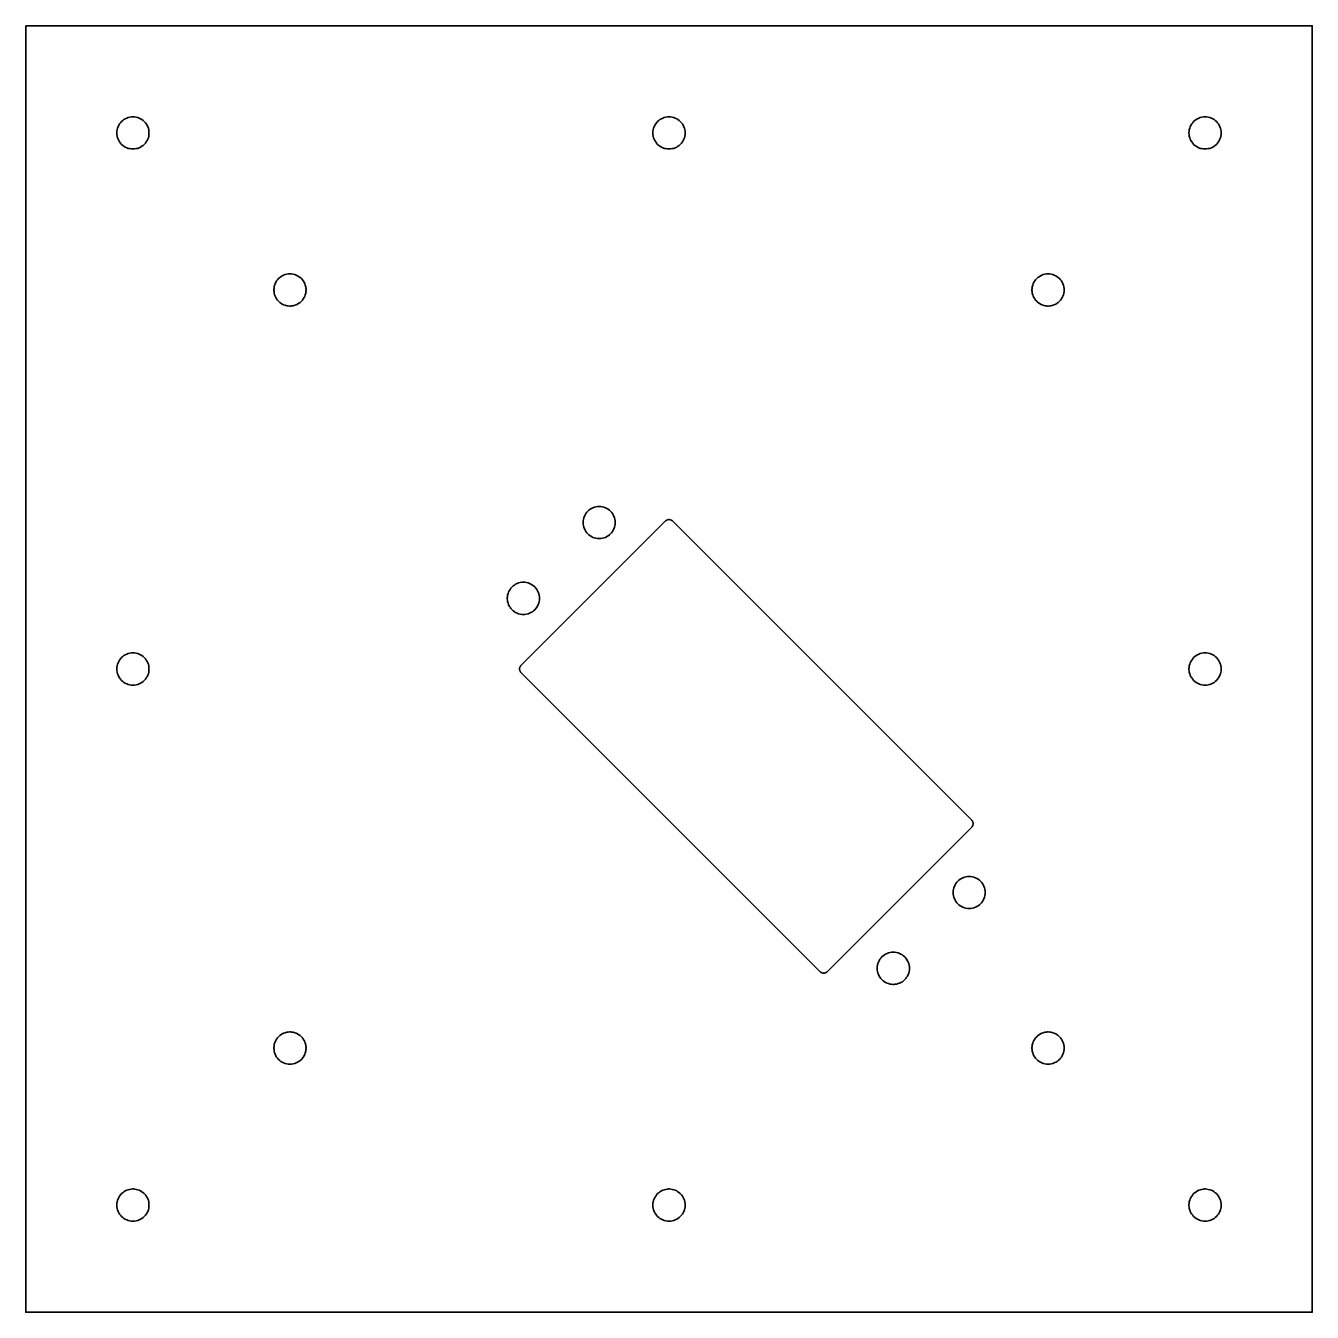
# Model space of a CAD drawing. Header units: millimetres. Extents: x 10 to 455, y -374 to -5.
# Drawn here: x 10.2 to 130.2, y -125.1 to -5.1 of the extents above; entities that cross this region are included whole.
import ezdxf

# ---------------------------------------------------------------- set-up
doc = ezdxf.new("R2010")
doc.units = ezdxf.units.MM
doc.header["$MEASUREMENT"] = 0
doc.layers.add('Layer 1', color=7, linetype='Continuous', lineweight=0)

msp = doc.modelspace()

# ---------------------------------------------------------------- linework, layer by layer
at = {"layer": 'Layer 1', "color": 7, "lineweight": 35}
msp.add_lwpolyline([(10.17, -5.1), (130.17, -5.1), (130.17, -125.1), (10.17, -125.1), (10.17, -5.1)], close=True, dxfattribs=at)
at = {"layer": 'Layer 1', "color": 1, "lineweight": 35}
for points in [[(21.67, -15.1), (21.67, -15.14), (21.67, -15.26), (21.64, -15.41), (21.61, -15.55), (21.56, -15.69), (21.49, -15.82), (21.42, -15.94), (21.33, -16.06), (21.23, -16.17), (21.13, -16.26), (21.01, -16.35), (20.89, -16.42), (20.76, -16.49), (20.62, -16.54), (20.48, -16.57), (20.33, -16.6), (20.21, -16.6), (20.17, -16.6), (20.13, -16.6), (20.02, -16.6), (19.87, -16.57), (19.73, -16.54), (19.59, -16.49), (19.46, -16.42), (19.33, -16.35), (19.22, -16.26), (19.11, -16.17), (19.02, -16.06), (18.93, -15.94), (18.85, -15.82), (18.79, -15.69), (18.74, -15.55), (18.7, -15.41), (18.68, -15.26), (18.67, -15.14), (18.67, -15.1), (18.67, -15.07), (18.68, -14.95), (18.7, -14.8), (18.74, -14.66), (18.79, -14.52), (18.85, -14.39), (18.93, -14.27), (19.02, -14.15), (19.11, -14.04), (19.22, -13.95), (19.33, -13.86), (19.46, -13.79), (19.59, -13.72), (19.73, -13.67), (19.87, -13.64), (20.02, -13.61), (20.13, -13.6), (20.17, -13.6), (20.21, -13.6), (20.33, -13.61), (20.48, -13.64), (20.62, -13.67), (20.76, -13.72), (20.89, -13.79), (21.01, -13.86), (21.13, -13.95), (21.23, -14.04), (21.33, -14.15), (21.42, -14.27), (21.49, -14.39), (21.56, -14.52), (21.61, -14.66), (21.64, -14.8), (21.67, -14.95), (21.67, -15.07), (21.67, -15.1)], [(21.67, -15.1), (21.67, -15.14), (21.67, -15.26), (21.64, -15.41), (21.61, -15.55), (21.56, -15.69), (21.49, -15.82), (21.42, -15.94), (21.33, -16.06), (21.23, -16.17), (21.13, -16.26), (21.01, -16.35), (20.89, -16.42), (20.76, -16.49), (20.62, -16.54), (20.48, -16.57), (20.33, -16.6), (20.21, -16.6), (20.17, -16.6), (20.13, -16.6), (20.02, -16.6), (19.87, -16.57), (19.73, -16.54), (19.59, -16.49), (19.46, -16.42), (19.33, -16.35), (19.22, -16.26), (19.11, -16.17), (19.02, -16.06), (18.93, -15.94), (18.85, -15.82), (18.79, -15.69), (18.74, -15.55), (18.7, -15.41), (18.68, -15.26), (18.67, -15.14), (18.67, -15.1), (18.67, -15.07), (18.68, -14.95), (18.7, -14.8), (18.74, -14.66), (18.79, -14.52), (18.85, -14.39), (18.93, -14.27), (19.02, -14.15), (19.11, -14.04), (19.22, -13.95), (19.33, -13.86), (19.46, -13.79), (19.59, -13.72), (19.73, -13.67), (19.87, -13.64), (20.02, -13.61), (20.13, -13.6), (20.17, -13.6), (20.21, -13.6), (20.33, -13.61), (20.48, -13.64), (20.62, -13.67), (20.76, -13.72), (20.89, -13.79), (21.01, -13.86), (21.13, -13.95), (21.23, -14.04), (21.33, -14.15), (21.42, -14.27), (21.49, -14.39), (21.56, -14.52), (21.61, -14.66), (21.64, -14.8), (21.67, -14.95), (21.67, -15.07), (21.67, -15.1)], [(71.67, -15.1), (71.67, -15.14), (71.67, -15.26), (71.64, -15.41), (71.61, -15.55), (71.56, -15.69), (71.49, -15.82), (71.42, -15.94), (71.33, -16.06), (71.23, -16.17), (71.13, -16.26), (71.01, -16.35), (70.89, -16.42), (70.76, -16.49), (70.62, -16.54), (70.48, -16.57), (70.33, -16.6), (70.21, -16.6), (70.17, -16.6), (70.13, -16.6), (70.02, -16.6), (69.87, -16.57), (69.73, -16.54), (69.59, -16.49), (69.46, -16.42), (69.33, -16.35), (69.22, -16.26), (69.11, -16.17), (69.02, -16.06), (68.93, -15.94), (68.85, -15.82), (68.79, -15.69), (68.74, -15.55), (68.7, -15.41), (68.68, -15.26), (68.67, -15.14), (68.67, -15.1), (68.67, -15.07), (68.68, -14.95), (68.7, -14.8), (68.74, -14.66), (68.79, -14.52), (68.85, -14.39), (68.93, -14.27), (69.02, -14.15), (69.11, -14.04), (69.22, -13.95), (69.33, -13.86), (69.46, -13.79), (69.59, -13.72), (69.73, -13.67), (69.87, -13.64), (70.02, -13.61), (70.13, -13.6), (70.17, -13.6), (70.21, -13.6), (70.33, -13.61), (70.48, -13.64), (70.62, -13.67), (70.76, -13.72), (70.89, -13.79), (71.01, -13.86), (71.13, -13.95), (71.23, -14.04), (71.33, -14.15), (71.42, -14.27), (71.49, -14.39), (71.56, -14.52), (71.61, -14.66), (71.64, -14.8), (71.67, -14.95), (71.67, -15.07), (71.67, -15.1)], [(71.67, -15.1), (71.67, -15.14), (71.67, -15.26), (71.64, -15.41), (71.61, -15.55), (71.56, -15.69), (71.49, -15.82), (71.42, -15.94), (71.33, -16.06), (71.23, -16.17), (71.13, -16.26), (71.01, -16.35), (70.89, -16.42), (70.76, -16.49), (70.62, -16.54), (70.48, -16.57), (70.33, -16.6), (70.21, -16.6), (70.17, -16.6), (70.13, -16.6), (70.02, -16.6), (69.87, -16.57), (69.73, -16.54), (69.59, -16.49), (69.46, -16.42), (69.33, -16.35), (69.22, -16.26), (69.11, -16.17), (69.02, -16.06), (68.93, -15.94), (68.85, -15.82), (68.79, -15.69), (68.74, -15.55), (68.7, -15.41), (68.68, -15.26), (68.67, -15.14), (68.67, -15.1), (68.67, -15.07), (68.68, -14.95), (68.7, -14.8), (68.74, -14.66), (68.79, -14.52), (68.85, -14.39), (68.93, -14.27), (69.02, -14.15), (69.11, -14.04), (69.22, -13.95), (69.33, -13.86), (69.46, -13.79), (69.59, -13.72), (69.73, -13.67), (69.87, -13.64), (70.02, -13.61), (70.13, -13.6), (70.17, -13.6), (70.21, -13.6), (70.33, -13.61), (70.48, -13.64), (70.62, -13.67), (70.76, -13.72), (70.89, -13.79), (71.01, -13.86), (71.13, -13.95), (71.23, -14.04), (71.33, -14.15), (71.42, -14.27), (71.49, -14.39), (71.56, -14.52), (71.61, -14.66), (71.64, -14.8), (71.67, -14.95), (71.67, -15.07), (71.67, -15.1)], [(121.67, -15.1), (121.67, -15.14), (121.66, -15.26), (121.64, -15.41), (121.61, -15.55), (121.55, -15.69), (121.49, -15.82), (121.42, -15.94), (121.33, -16.06), (121.23, -16.17), (121.13, -16.26), (121.01, -16.35), (120.89, -16.42), (120.76, -16.49), (120.62, -16.54), (120.47, -16.57), (120.33, -16.6), (120.21, -16.6), (120.17, -16.6), (120.13, -16.6), (120.02, -16.6), (119.87, -16.57), (119.73, -16.54), (119.59, -16.49), (119.46, -16.42), (119.33, -16.35), (119.22, -16.26), (119.11, -16.17), (119.02, -16.06), (118.93, -15.94), (118.85, -15.82), (118.79, -15.69), (118.74, -15.55), (118.7, -15.41), (118.68, -15.26), (118.67, -15.14), (118.67, -15.1), (118.67, -15.07), (118.68, -14.95), (118.7, -14.8), (118.74, -14.66), (118.79, -14.52), (118.85, -14.39), (118.93, -14.27), (119.02, -14.15), (119.11, -14.04), (119.22, -13.95), (119.33, -13.86), (119.46, -13.79), (119.59, -13.72), (119.73, -13.67), (119.87, -13.64), (120.02, -13.61), (120.13, -13.6), (120.17, -13.6), (120.21, -13.6), (120.33, -13.61), (120.47, -13.64), (120.62, -13.67), (120.76, -13.72), (120.89, -13.79), (121.01, -13.86), (121.13, -13.95), (121.23, -14.04), (121.33, -14.15), (121.42, -14.27), (121.49, -14.39), (121.55, -14.52), (121.61, -14.66), (121.64, -14.8), (121.66, -14.95), (121.67, -15.07), (121.67, -15.1)], [(121.67, -15.1), (121.67, -15.14), (121.66, -15.26), (121.64, -15.41), (121.61, -15.55), (121.55, -15.69), (121.49, -15.82), (121.42, -15.94), (121.33, -16.06), (121.23, -16.17), (121.13, -16.26), (121.01, -16.35), (120.89, -16.42), (120.76, -16.49), (120.62, -16.54), (120.47, -16.57), (120.33, -16.6), (120.21, -16.6), (120.17, -16.6), (120.13, -16.6), (120.02, -16.6), (119.87, -16.57), (119.73, -16.54), (119.59, -16.49), (119.46, -16.42), (119.33, -16.35), (119.22, -16.26), (119.11, -16.17), (119.02, -16.06), (118.93, -15.94), (118.85, -15.82), (118.79, -15.69), (118.74, -15.55), (118.7, -15.41), (118.68, -15.26), (118.67, -15.14), (118.67, -15.1), (118.67, -15.07), (118.68, -14.95), (118.7, -14.8), (118.74, -14.66), (118.79, -14.52), (118.85, -14.39), (118.93, -14.27), (119.02, -14.15), (119.11, -14.04), (119.22, -13.95), (119.33, -13.86), (119.46, -13.79), (119.59, -13.72), (119.73, -13.67), (119.87, -13.64), (120.02, -13.61), (120.13, -13.6), (120.17, -13.6), (120.21, -13.6), (120.33, -13.61), (120.47, -13.64), (120.62, -13.67), (120.76, -13.72), (120.89, -13.79), (121.01, -13.86), (121.13, -13.95), (121.23, -14.04), (121.33, -14.15), (121.42, -14.27), (121.49, -14.39), (121.55, -14.52), (121.61, -14.66), (121.64, -14.8), (121.66, -14.95), (121.67, -15.07), (121.67, -15.1)], [(36.32, -29.75), (36.32, -29.79), (36.31, -29.9), (36.29, -30.05), (36.25, -30.2), (36.2, -30.33), (36.14, -30.46), (36.06, -30.59), (35.98, -30.7), (35.88, -30.81), (35.77, -30.91), (35.66, -30.99), (35.53, -31.07), (35.4, -31.13), (35.26, -31.18), (35.12, -31.22), (34.97, -31.24), (34.86, -31.25), (34.82, -31.25), (34.78, -31.25), (34.66, -31.24), (34.52, -31.22), (34.37, -31.18), (34.23, -31.13), (34.1, -31.07), (33.98, -30.99), (33.86, -30.91), (33.76, -30.81), (33.66, -30.7), (33.57, -30.59), (33.5, -30.46), (33.44, -30.33), (33.39, -30.2), (33.35, -30.05), (33.33, -29.9), (33.32, -29.79), (33.32, -29.75), (33.32, -29.71), (33.33, -29.6), (33.35, -29.45), (33.39, -29.3), (33.44, -29.17), (33.5, -29.03), (33.57, -28.91), (33.66, -28.8), (33.76, -28.69), (33.86, -28.59), (33.98, -28.51), (34.1, -28.43), (34.23, -28.37), (34.37, -28.32), (34.52, -28.28), (34.66, -28.26), (34.78, -28.25), (34.82, -28.25), (34.86, -28.25), (34.97, -28.26), (35.12, -28.28), (35.26, -28.32), (35.4, -28.37), (35.53, -28.43), (35.66, -28.51), (35.77, -28.59), (35.88, -28.69), (35.98, -28.8), (36.06, -28.91), (36.14, -29.03), (36.2, -29.17), (36.25, -29.3), (36.29, -29.45), (36.31, -29.6), (36.32, -29.71), (36.32, -29.75)], [(36.32, -29.75), (36.32, -29.79), (36.31, -29.9), (36.29, -30.05), (36.25, -30.2), (36.2, -30.33), (36.14, -30.46), (36.06, -30.59), (35.98, -30.7), (35.88, -30.81), (35.77, -30.91), (35.66, -30.99), (35.53, -31.07), (35.4, -31.13), (35.26, -31.18), (35.12, -31.22), (34.97, -31.24), (34.86, -31.25), (34.82, -31.25), (34.78, -31.25), (34.66, -31.24), (34.52, -31.22), (34.37, -31.18), (34.23, -31.13), (34.1, -31.07), (33.98, -30.99), (33.86, -30.91), (33.76, -30.81), (33.66, -30.7), (33.57, -30.59), (33.5, -30.46), (33.44, -30.33), (33.39, -30.2), (33.35, -30.05), (33.33, -29.9), (33.32, -29.79), (33.32, -29.75), (33.32, -29.71), (33.33, -29.6), (33.35, -29.45), (33.39, -29.3), (33.44, -29.17), (33.5, -29.03), (33.57, -28.91), (33.66, -28.8), (33.76, -28.69), (33.86, -28.59), (33.98, -28.51), (34.1, -28.43), (34.23, -28.37), (34.37, -28.32), (34.52, -28.28), (34.66, -28.26), (34.78, -28.25), (34.82, -28.25), (34.86, -28.25), (34.97, -28.26), (35.12, -28.28), (35.26, -28.32), (35.4, -28.37), (35.53, -28.43), (35.66, -28.51), (35.77, -28.59), (35.88, -28.69), (35.98, -28.8), (36.06, -28.91), (36.14, -29.03), (36.2, -29.17), (36.25, -29.3), (36.29, -29.45), (36.31, -29.6), (36.32, -29.71), (36.32, -29.75)], [(107.03, -29.75), (107.03, -29.79), (107.02, -29.9), (107, -30.05), (106.96, -30.2), (106.91, -30.33), (106.85, -30.46), (106.77, -30.59), (106.69, -30.7), (106.59, -30.81), (106.48, -30.91), (106.37, -30.99), (106.24, -31.07), (106.11, -31.13), (105.97, -31.18), (105.83, -31.22), (105.68, -31.24), (105.57, -31.25), (105.53, -31.25), (105.49, -31.25), (105.38, -31.24), (105.23, -31.22), (105.08, -31.18), (104.94, -31.13), (104.81, -31.07), (104.69, -30.99), (104.57, -30.91), (104.47, -30.81), (104.37, -30.7), (104.28, -30.59), (104.21, -30.46), (104.15, -30.33), (104.1, -30.2), (104.06, -30.05), (104.04, -29.9), (104.03, -29.79), (104.03, -29.75), (104.03, -29.71), (104.04, -29.6), (104.06, -29.45), (104.1, -29.3), (104.15, -29.17), (104.21, -29.03), (104.28, -28.91), (104.37, -28.8), (104.47, -28.69), (104.57, -28.59), (104.69, -28.51), (104.81, -28.43), (104.94, -28.37), (105.08, -28.32), (105.23, -28.28), (105.38, -28.26), (105.49, -28.25), (105.53, -28.25), (105.57, -28.25), (105.68, -28.26), (105.83, -28.28), (105.97, -28.32), (106.11, -28.37), (106.24, -28.43), (106.37, -28.51), (106.48, -28.59), (106.59, -28.69), (106.69, -28.8), (106.77, -28.91), (106.85, -29.03), (106.91, -29.17), (106.96, -29.3), (107, -29.45), (107.02, -29.6), (107.03, -29.71), (107.03, -29.75)], [(107.03, -29.75), (107.03, -29.79), (107.02, -29.9), (107, -30.05), (106.96, -30.2), (106.91, -30.33), (106.85, -30.46), (106.77, -30.59), (106.69, -30.7), (106.59, -30.81), (106.48, -30.91), (106.37, -30.99), (106.24, -31.07), (106.11, -31.13), (105.97, -31.18), (105.83, -31.22), (105.68, -31.24), (105.57, -31.25), (105.53, -31.25), (105.49, -31.25), (105.38, -31.24), (105.23, -31.22), (105.08, -31.18), (104.94, -31.13), (104.81, -31.07), (104.69, -30.99), (104.57, -30.91), (104.47, -30.81), (104.37, -30.7), (104.28, -30.59), (104.21, -30.46), (104.15, -30.33), (104.1, -30.2), (104.06, -30.05), (104.04, -29.9), (104.03, -29.79), (104.03, -29.75), (104.03, -29.71), (104.04, -29.6), (104.06, -29.45), (104.1, -29.3), (104.15, -29.17), (104.21, -29.03), (104.28, -28.91), (104.37, -28.8), (104.47, -28.69), (104.57, -28.59), (104.69, -28.51), (104.81, -28.43), (104.94, -28.37), (105.08, -28.32), (105.23, -28.28), (105.38, -28.26), (105.49, -28.25), (105.53, -28.25), (105.57, -28.25), (105.68, -28.26), (105.83, -28.28), (105.97, -28.32), (106.11, -28.37), (106.24, -28.43), (106.37, -28.51), (106.48, -28.59), (106.59, -28.69), (106.69, -28.8), (106.77, -28.91), (106.85, -29.03), (106.91, -29.17), (106.96, -29.3), (107, -29.45), (107.02, -29.6), (107.03, -29.71), (107.03, -29.75)], [(65.16, -51.44), (65.16, -51.48), (65.15, -51.6), (65.13, -51.75), (65.09, -51.89), (65.04, -52.03), (64.98, -52.16), (64.9, -52.28), (64.82, -52.4), (64.72, -52.5), (64.62, -52.6), (64.5, -52.69), (64.38, -52.76), (64.24, -52.83), (64.11, -52.88), (63.96, -52.91), (63.81, -52.94), (63.7, -52.94), (63.66, -52.94), (63.62, -52.94), (63.51, -52.94), (63.36, -52.91), (63.21, -52.88), (63.08, -52.83), (62.95, -52.76), (62.82, -52.69), (62.71, -52.6), (62.6, -52.5), (62.5, -52.4), (62.42, -52.28), (62.34, -52.16), (62.28, -52.03), (62.23, -51.89), (62.19, -51.75), (62.17, -51.6), (62.16, -51.48), (62.16, -51.44), (62.16, -51.4), (62.17, -51.29), (62.19, -51.14), (62.23, -51), (62.28, -50.86), (62.34, -50.73), (62.42, -50.6), (62.5, -50.49), (62.6, -50.38), (62.71, -50.29), (62.82, -50.2), (62.95, -50.12), (63.08, -50.06), (63.21, -50.01), (63.36, -49.97), (63.51, -49.95), (63.62, -49.94), (63.66, -49.94), (63.7, -49.94), (63.81, -49.95), (63.96, -49.97), (64.11, -50.01), (64.24, -50.06), (64.38, -50.12), (64.5, -50.2), (64.62, -50.29), (64.72, -50.38), (64.82, -50.49), (64.9, -50.6), (64.98, -50.73), (65.04, -50.86), (65.09, -51), (65.13, -51.14), (65.15, -51.29), (65.16, -51.4), (65.16, -51.44)], [(65.16, -51.44), (65.16, -51.48), (65.15, -51.6), (65.13, -51.75), (65.09, -51.89), (65.04, -52.03), (64.98, -52.16), (64.9, -52.28), (64.82, -52.4), (64.72, -52.5), (64.62, -52.6), (64.5, -52.69), (64.38, -52.76), (64.24, -52.83), (64.11, -52.88), (63.96, -52.91), (63.81, -52.94), (63.7, -52.94), (63.66, -52.94), (63.62, -52.94), (63.51, -52.94), (63.36, -52.91), (63.21, -52.88), (63.08, -52.83), (62.95, -52.76), (62.82, -52.69), (62.71, -52.6), (62.6, -52.5), (62.5, -52.4), (62.42, -52.28), (62.34, -52.16), (62.28, -52.03), (62.23, -51.89), (62.19, -51.75), (62.17, -51.6), (62.16, -51.48), (62.16, -51.44), (62.16, -51.4), (62.17, -51.29), (62.19, -51.14), (62.23, -51), (62.28, -50.86), (62.34, -50.73), (62.42, -50.6), (62.5, -50.49), (62.6, -50.38), (62.71, -50.29), (62.82, -50.2), (62.95, -50.12), (63.08, -50.06), (63.21, -50.01), (63.36, -49.97), (63.51, -49.95), (63.62, -49.94), (63.66, -49.94), (63.7, -49.94), (63.81, -49.95), (63.96, -49.97), (64.11, -50.01), (64.24, -50.06), (64.38, -50.12), (64.5, -50.2), (64.62, -50.29), (64.72, -50.38), (64.82, -50.49), (64.9, -50.6), (64.98, -50.73), (65.04, -50.86), (65.09, -51), (65.13, -51.14), (65.15, -51.29), (65.16, -51.4), (65.16, -51.44)], [(70.53, -51.32), (98.39, -79.18), (98.41, -79.2), (98.42, -79.22), (98.44, -79.24), (98.45, -79.26), (98.47, -79.28), (98.48, -79.31), (98.49, -79.33), (98.5, -79.35), (98.51, -79.38), (98.52, -79.4), (98.52, -79.43), (98.53, -79.45), (98.53, -79.48), (98.53, -79.5), (98.53, -79.53), (98.53, -79.55), (98.53, -79.58), (98.53, -79.61), (98.52, -79.63), (98.52, -79.66), (98.51, -79.68), (98.5, -79.71), (98.49, -79.73), (98.48, -79.75), (98.47, -79.78), (98.45, -79.8), (98.44, -79.82), (98.42, -79.84), (98.41, -79.86), (98.39, -79.88), (84.95, -93.32), (84.93, -93.34), (84.91, -93.35), (84.89, -93.37), (84.87, -93.39), (84.85, -93.4), (84.82, -93.41), (84.8, -93.42), (84.77, -93.43), (84.75, -93.44), (84.72, -93.45), (84.7, -93.45), (84.67, -93.46), (84.65, -93.46), (84.62, -93.46), (84.6, -93.46), (84.57, -93.46), (84.55, -93.46), (84.52, -93.46), (84.5, -93.45), (84.47, -93.45), (84.45, -93.44), (84.42, -93.43), (84.4, -93.42), (84.37, -93.41), (84.35, -93.4), (84.33, -93.39), (84.31, -93.37), (84.29, -93.35), (84.26, -93.34), (84.24, -93.32), (56.38, -65.46), (56.37, -65.44), (56.35, -65.42), (56.33, -65.4), (56.32, -65.37), (56.3, -65.35), (56.29, -65.33), (56.28, -65.3), (56.27, -65.28), (56.26, -65.26), (56.25, -65.23), (56.25, -65.21), (56.24, -65.18), (56.24, -65.16), (56.24, -65.13), (56.24, -65.1), (56.24, -65.08), (56.24, -65.05), (56.24, -65.03), (56.25, -65), (56.25, -64.98), (56.26, -64.95), (56.27, -64.93), (56.28, -64.9), (56.29, -64.88), (56.3, -64.86), (56.32, -64.84), (56.33, -64.81), (56.35, -64.79), (56.37, -64.77), (56.38, -64.75), (69.82, -51.32), (69.84, -51.3), (69.86, -51.28), (69.88, -51.26), (69.9, -51.25), (69.93, -51.24), (69.95, -51.22), (69.97, -51.21), (70, -51.2), (70.02, -51.19), (70.05, -51.19), (70.07, -51.18), (70.1, -51.18), (70.12, -51.17), (70.15, -51.17), (70.17, -51.17), (70.2, -51.17), (70.22, -51.17), (70.25, -51.18), (70.27, -51.18), (70.3, -51.19), (70.32, -51.19), (70.35, -51.2), (70.37, -51.21), (70.4, -51.22), (70.42, -51.24), (70.44, -51.25), (70.46, -51.26), (70.49, -51.28), (70.51, -51.3), (70.53, -51.32)], [(58.09, -58.51), (58.09, -58.55), (58.08, -58.67), (58.06, -58.82), (58.02, -58.96), (57.97, -59.1), (57.91, -59.23), (57.83, -59.35), (57.75, -59.47), (57.65, -59.58), (57.54, -59.67), (57.43, -59.76), (57.3, -59.83), (57.17, -59.9), (57.04, -59.95), (56.89, -59.98), (56.74, -60.01), (56.63, -60.01), (56.59, -60.01), (56.55, -60.01), (56.44, -60.01), (56.29, -59.98), (56.14, -59.95), (56.01, -59.9), (55.87, -59.83), (55.75, -59.76), (55.64, -59.67), (55.53, -59.58), (55.43, -59.47), (55.35, -59.35), (55.27, -59.23), (55.21, -59.1), (55.16, -58.96), (55.12, -58.82), (55.1, -58.67), (55.09, -58.55), (55.09, -58.51), (55.09, -58.48), (55.1, -58.36), (55.12, -58.21), (55.16, -58.07), (55.21, -57.93), (55.27, -57.8), (55.35, -57.68), (55.43, -57.56), (55.53, -57.45), (55.64, -57.36), (55.75, -57.27), (55.87, -57.2), (56.01, -57.13), (56.14, -57.08), (56.29, -57.05), (56.44, -57.02), (56.55, -57.01), (56.59, -57.01), (56.63, -57.01), (56.74, -57.02), (56.89, -57.05), (57.04, -57.08), (57.17, -57.13), (57.3, -57.2), (57.43, -57.27), (57.54, -57.36), (57.65, -57.45), (57.75, -57.56), (57.83, -57.68), (57.91, -57.8), (57.97, -57.93), (58.02, -58.07), (58.06, -58.21), (58.08, -58.36), (58.09, -58.48), (58.09, -58.51)], [(58.09, -58.51), (58.09, -58.55), (58.08, -58.67), (58.06, -58.82), (58.02, -58.96), (57.97, -59.1), (57.91, -59.23), (57.83, -59.35), (57.75, -59.47), (57.65, -59.58), (57.54, -59.67), (57.43, -59.76), (57.3, -59.83), (57.17, -59.9), (57.04, -59.95), (56.89, -59.98), (56.74, -60.01), (56.63, -60.01), (56.59, -60.01), (56.55, -60.01), (56.44, -60.01), (56.29, -59.98), (56.14, -59.95), (56.01, -59.9), (55.87, -59.83), (55.75, -59.76), (55.64, -59.67), (55.53, -59.58), (55.43, -59.47), (55.35, -59.35), (55.27, -59.23), (55.21, -59.1), (55.16, -58.96), (55.12, -58.82), (55.1, -58.67), (55.09, -58.55), (55.09, -58.51), (55.09, -58.48), (55.1, -58.36), (55.12, -58.21), (55.16, -58.07), (55.21, -57.93), (55.27, -57.8), (55.35, -57.68), (55.43, -57.56), (55.53, -57.45), (55.64, -57.36), (55.75, -57.27), (55.87, -57.2), (56.01, -57.13), (56.14, -57.08), (56.29, -57.05), (56.44, -57.02), (56.55, -57.01), (56.59, -57.01), (56.63, -57.01), (56.74, -57.02), (56.89, -57.05), (57.04, -57.08), (57.17, -57.13), (57.3, -57.2), (57.43, -57.27), (57.54, -57.36), (57.65, -57.45), (57.75, -57.56), (57.83, -57.68), (57.91, -57.8), (57.97, -57.93), (58.02, -58.07), (58.06, -58.21), (58.08, -58.36), (58.09, -58.48), (58.09, -58.51)], [(21.67, -65.1), (21.67, -65.14), (21.67, -65.26), (21.64, -65.41), (21.61, -65.55), (21.56, -65.69), (21.49, -65.82), (21.42, -65.94), (21.33, -66.06), (21.23, -66.17), (21.13, -66.26), (21.01, -66.35), (20.89, -66.42), (20.76, -66.49), (20.62, -66.54), (20.48, -66.57), (20.33, -66.6), (20.21, -66.6), (20.17, -66.6), (20.13, -66.6), (20.02, -66.6), (19.87, -66.57), (19.73, -66.54), (19.59, -66.49), (19.46, -66.42), (19.33, -66.35), (19.22, -66.26), (19.11, -66.17), (19.02, -66.06), (18.93, -65.94), (18.85, -65.82), (18.79, -65.69), (18.74, -65.55), (18.7, -65.41), (18.68, -65.26), (18.67, -65.14), (18.67, -65.1), (18.67, -65.07), (18.68, -64.95), (18.7, -64.8), (18.74, -64.66), (18.79, -64.52), (18.85, -64.39), (18.93, -64.27), (19.02, -64.15), (19.11, -64.04), (19.22, -63.95), (19.33, -63.86), (19.46, -63.79), (19.59, -63.72), (19.73, -63.67), (19.87, -63.64), (20.02, -63.61), (20.13, -63.6), (20.17, -63.6), (20.21, -63.6), (20.33, -63.61), (20.48, -63.64), (20.62, -63.67), (20.76, -63.72), (20.89, -63.79), (21.01, -63.86), (21.13, -63.95), (21.23, -64.04), (21.33, -64.15), (21.42, -64.27), (21.49, -64.39), (21.56, -64.52), (21.61, -64.66), (21.64, -64.8), (21.67, -64.95), (21.67, -65.07), (21.67, -65.1)], [(21.67, -65.1), (21.67, -65.14), (21.67, -65.26), (21.64, -65.41), (21.61, -65.55), (21.56, -65.69), (21.49, -65.82), (21.42, -65.94), (21.33, -66.06), (21.23, -66.17), (21.13, -66.26), (21.01, -66.35), (20.89, -66.42), (20.76, -66.49), (20.62, -66.54), (20.48, -66.57), (20.33, -66.6), (20.21, -66.6), (20.17, -66.6), (20.13, -66.6), (20.02, -66.6), (19.87, -66.57), (19.73, -66.54), (19.59, -66.49), (19.46, -66.42), (19.33, -66.35), (19.22, -66.26), (19.11, -66.17), (19.02, -66.06), (18.93, -65.94), (18.85, -65.82), (18.79, -65.69), (18.74, -65.55), (18.7, -65.41), (18.68, -65.26), (18.67, -65.14), (18.67, -65.1), (18.67, -65.07), (18.68, -64.95), (18.7, -64.8), (18.74, -64.66), (18.79, -64.52), (18.85, -64.39), (18.93, -64.27), (19.02, -64.15), (19.11, -64.04), (19.22, -63.95), (19.33, -63.86), (19.46, -63.79), (19.59, -63.72), (19.73, -63.67), (19.87, -63.64), (20.02, -63.61), (20.13, -63.6), (20.17, -63.6), (20.21, -63.6), (20.33, -63.61), (20.48, -63.64), (20.62, -63.67), (20.76, -63.72), (20.89, -63.79), (21.01, -63.86), (21.13, -63.95), (21.23, -64.04), (21.33, -64.15), (21.42, -64.27), (21.49, -64.39), (21.56, -64.52), (21.61, -64.66), (21.64, -64.8), (21.67, -64.95), (21.67, -65.07), (21.67, -65.1)], [(121.67, -65.1), (121.67, -65.14), (121.66, -65.26), (121.64, -65.41), (121.61, -65.55), (121.55, -65.69), (121.49, -65.82), (121.42, -65.94), (121.33, -66.06), (121.23, -66.17), (121.13, -66.26), (121.01, -66.35), (120.89, -66.42), (120.76, -66.49), (120.62, -66.54), (120.47, -66.57), (120.33, -66.6), (120.21, -66.6), (120.17, -66.6), (120.13, -66.6), (120.02, -66.6), (119.87, -66.57), (119.73, -66.54), (119.59, -66.49), (119.46, -66.42), (119.33, -66.35), (119.22, -66.26), (119.11, -66.17), (119.02, -66.06), (118.93, -65.94), (118.85, -65.82), (118.79, -65.69), (118.74, -65.55), (118.7, -65.41), (118.68, -65.26), (118.67, -65.14), (118.67, -65.1), (118.67, -65.07), (118.68, -64.95), (118.7, -64.8), (118.74, -64.66), (118.79, -64.52), (118.85, -64.39), (118.93, -64.27), (119.02, -64.15), (119.11, -64.04), (119.22, -63.95), (119.33, -63.86), (119.46, -63.79), (119.59, -63.72), (119.73, -63.67), (119.87, -63.64), (120.02, -63.61), (120.13, -63.6), (120.17, -63.6), (120.21, -63.6), (120.33, -63.61), (120.47, -63.64), (120.62, -63.67), (120.76, -63.72), (120.89, -63.79), (121.01, -63.86), (121.13, -63.95), (121.23, -64.04), (121.33, -64.15), (121.42, -64.27), (121.49, -64.39), (121.55, -64.52), (121.61, -64.66), (121.64, -64.8), (121.66, -64.95), (121.67, -65.07), (121.67, -65.1)], [(121.67, -65.1), (121.67, -65.14), (121.66, -65.26), (121.64, -65.41), (121.61, -65.55), (121.55, -65.69), (121.49, -65.82), (121.42, -65.94), (121.33, -66.06), (121.23, -66.17), (121.13, -66.26), (121.01, -66.35), (120.89, -66.42), (120.76, -66.49), (120.62, -66.54), (120.47, -66.57), (120.33, -66.6), (120.21, -66.6), (120.17, -66.6), (120.13, -66.6), (120.02, -66.6), (119.87, -66.57), (119.73, -66.54), (119.59, -66.49), (119.46, -66.42), (119.33, -66.35), (119.22, -66.26), (119.11, -66.17), (119.02, -66.06), (118.93, -65.94), (118.85, -65.82), (118.79, -65.69), (118.74, -65.55), (118.7, -65.41), (118.68, -65.26), (118.67, -65.14), (118.67, -65.1), (118.67, -65.07), (118.68, -64.95), (118.7, -64.8), (118.74, -64.66), (118.79, -64.52), (118.85, -64.39), (118.93, -64.27), (119.02, -64.15), (119.11, -64.04), (119.22, -63.95), (119.33, -63.86), (119.46, -63.79), (119.59, -63.72), (119.73, -63.67), (119.87, -63.64), (120.02, -63.61), (120.13, -63.6), (120.17, -63.6), (120.21, -63.6), (120.33, -63.61), (120.47, -63.64), (120.62, -63.67), (120.76, -63.72), (120.89, -63.79), (121.01, -63.86), (121.13, -63.95), (121.23, -64.04), (121.33, -64.15), (121.42, -64.27), (121.49, -64.39), (121.55, -64.52), (121.61, -64.66), (121.64, -64.8), (121.66, -64.95), (121.67, -65.07), (121.67, -65.1)], [(99.67, -85.95), (99.67, -85.99), (99.66, -86.1), (99.64, -86.25), (99.6, -86.4), (99.55, -86.53), (99.49, -86.67), (99.41, -86.79), (99.33, -86.9), (99.23, -87.01), (99.12, -87.11), (99.01, -87.2), (98.88, -87.27), (98.75, -87.33), (98.61, -87.38), (98.47, -87.42), (98.32, -87.44), (98.21, -87.45), (98.17, -87.45), (98.13, -87.45), (98.01, -87.44), (97.87, -87.42), (97.72, -87.38), (97.58, -87.33), (97.45, -87.27), (97.33, -87.2), (97.21, -87.11), (97.11, -87.01), (97.01, -86.9), (96.92, -86.79), (96.85, -86.67), (96.79, -86.53), (96.74, -86.4), (96.7, -86.25), (96.68, -86.1), (96.67, -85.99), (96.67, -85.95), (96.67, -85.91), (96.68, -85.8), (96.7, -85.65), (96.74, -85.5), (96.79, -85.37), (96.85, -85.24), (96.92, -85.11), (97.01, -85), (97.11, -84.89), (97.21, -84.79), (97.33, -84.71), (97.45, -84.63), (97.58, -84.57), (97.72, -84.52), (97.87, -84.48), (98.01, -84.46), (98.13, -84.45), (98.17, -84.45), (98.21, -84.45), (98.32, -84.46), (98.47, -84.48), (98.61, -84.52), (98.75, -84.57), (98.88, -84.63), (99.01, -84.71), (99.12, -84.79), (99.23, -84.89), (99.33, -85), (99.41, -85.11), (99.49, -85.24), (99.55, -85.37), (99.6, -85.5), (99.64, -85.65), (99.66, -85.8), (99.67, -85.91), (99.67, -85.95)], [(99.67, -85.95), (99.67, -85.99), (99.66, -86.1), (99.64, -86.25), (99.6, -86.4), (99.55, -86.53), (99.49, -86.67), (99.41, -86.79), (99.33, -86.9), (99.23, -87.01), (99.12, -87.11), (99.01, -87.2), (98.88, -87.27), (98.75, -87.33), (98.61, -87.38), (98.47, -87.42), (98.32, -87.44), (98.21, -87.45), (98.17, -87.45), (98.13, -87.45), (98.01, -87.44), (97.87, -87.42), (97.72, -87.38), (97.58, -87.33), (97.45, -87.27), (97.33, -87.2), (97.21, -87.11), (97.11, -87.01), (97.01, -86.9), (96.92, -86.79), (96.85, -86.67), (96.79, -86.53), (96.74, -86.4), (96.7, -86.25), (96.68, -86.1), (96.67, -85.99), (96.67, -85.95), (96.67, -85.91), (96.68, -85.8), (96.7, -85.65), (96.74, -85.5), (96.79, -85.37), (96.85, -85.24), (96.92, -85.11), (97.01, -85), (97.11, -84.89), (97.21, -84.79), (97.33, -84.71), (97.45, -84.63), (97.58, -84.57), (97.72, -84.52), (97.87, -84.48), (98.01, -84.46), (98.13, -84.45), (98.17, -84.45), (98.21, -84.45), (98.32, -84.46), (98.47, -84.48), (98.61, -84.52), (98.75, -84.57), (98.88, -84.63), (99.01, -84.71), (99.12, -84.79), (99.23, -84.89), (99.33, -85), (99.41, -85.11), (99.49, -85.24), (99.55, -85.37), (99.6, -85.5), (99.64, -85.65), (99.66, -85.8), (99.67, -85.91), (99.67, -85.95)], [(92.6, -93.02), (92.6, -93.06), (92.59, -93.18), (92.57, -93.32), (92.53, -93.47), (92.48, -93.61), (92.42, -93.74), (92.34, -93.86), (92.25, -93.98), (92.16, -94.08), (92.05, -94.18), (91.94, -94.27), (91.81, -94.34), (91.68, -94.4), (91.54, -94.45), (91.4, -94.49), (91.25, -94.51), (91.14, -94.52), (91.1, -94.52), (91.06, -94.52), (90.94, -94.51), (90.79, -94.49), (90.65, -94.45), (90.51, -94.4), (90.38, -94.34), (90.26, -94.27), (90.14, -94.18), (90.04, -94.08), (89.94, -93.98), (89.85, -93.86), (89.78, -93.74), (89.71, -93.61), (89.66, -93.47), (89.63, -93.32), (89.6, -93.18), (89.6, -93.06), (89.6, -93.02), (89.6, -92.98), (89.6, -92.87), (89.63, -92.72), (89.66, -92.58), (89.71, -92.44), (89.78, -92.31), (89.85, -92.18), (89.94, -92.07), (90.04, -91.96), (90.14, -91.86), (90.26, -91.78), (90.38, -91.7), (90.51, -91.64), (90.65, -91.59), (90.79, -91.55), (90.94, -91.53), (91.06, -91.52), (91.1, -91.52), (91.14, -91.52), (91.25, -91.53), (91.4, -91.55), (91.54, -91.59), (91.68, -91.64), (91.81, -91.7), (91.94, -91.78), (92.05, -91.86), (92.16, -91.96), (92.25, -92.07), (92.34, -92.18), (92.42, -92.31), (92.48, -92.44), (92.53, -92.58), (92.57, -92.72), (92.59, -92.87), (92.6, -92.98), (92.6, -93.02)], [(92.6, -93.02), (92.6, -93.06), (92.59, -93.18), (92.57, -93.32), (92.53, -93.47), (92.48, -93.61), (92.42, -93.74), (92.34, -93.86), (92.25, -93.98), (92.16, -94.08), (92.05, -94.18), (91.94, -94.27), (91.81, -94.34), (91.68, -94.4), (91.54, -94.45), (91.4, -94.49), (91.25, -94.51), (91.14, -94.52), (91.1, -94.52), (91.06, -94.52), (90.94, -94.51), (90.79, -94.49), (90.65, -94.45), (90.51, -94.4), (90.38, -94.34), (90.26, -94.27), (90.14, -94.18), (90.04, -94.08), (89.94, -93.98), (89.85, -93.86), (89.78, -93.74), (89.71, -93.61), (89.66, -93.47), (89.63, -93.32), (89.6, -93.18), (89.6, -93.06), (89.6, -93.02), (89.6, -92.98), (89.6, -92.87), (89.63, -92.72), (89.66, -92.58), (89.71, -92.44), (89.78, -92.31), (89.85, -92.18), (89.94, -92.07), (90.04, -91.96), (90.14, -91.86), (90.26, -91.78), (90.38, -91.7), (90.51, -91.64), (90.65, -91.59), (90.79, -91.55), (90.94, -91.53), (91.06, -91.52), (91.1, -91.52), (91.14, -91.52), (91.25, -91.53), (91.4, -91.55), (91.54, -91.59), (91.68, -91.64), (91.81, -91.7), (91.94, -91.78), (92.05, -91.86), (92.16, -91.96), (92.25, -92.07), (92.34, -92.18), (92.42, -92.31), (92.48, -92.44), (92.53, -92.58), (92.57, -92.72), (92.59, -92.87), (92.6, -92.98), (92.6, -93.02)], [(36.32, -100.46), (36.32, -100.5), (36.31, -100.61), (36.29, -100.76), (36.25, -100.91), (36.2, -101.04), (36.14, -101.18), (36.06, -101.3), (35.98, -101.41), (35.88, -101.52), (35.77, -101.62), (35.66, -101.7), (35.53, -101.78), (35.4, -101.84), (35.26, -101.89), (35.12, -101.93), (34.97, -101.95), (34.86, -101.96), (34.82, -101.96), (34.78, -101.96), (34.66, -101.95), (34.52, -101.93), (34.37, -101.89), (34.23, -101.84), (34.1, -101.78), (33.98, -101.7), (33.86, -101.62), (33.76, -101.52), (33.66, -101.41), (33.57, -101.3), (33.5, -101.18), (33.44, -101.04), (33.39, -100.91), (33.35, -100.76), (33.33, -100.61), (33.32, -100.5), (33.32, -100.46), (33.32, -100.42), (33.33, -100.31), (33.35, -100.16), (33.39, -100.01), (33.44, -99.88), (33.5, -99.75), (33.57, -99.62), (33.66, -99.51), (33.76, -99.4), (33.86, -99.3), (33.98, -99.22), (34.1, -99.14), (34.23, -99.08), (34.37, -99.03), (34.52, -98.99), (34.66, -98.97), (34.78, -98.96), (34.82, -98.96), (34.86, -98.96), (34.97, -98.97), (35.12, -98.99), (35.26, -99.03), (35.4, -99.08), (35.53, -99.14), (35.66, -99.22), (35.77, -99.3), (35.88, -99.4), (35.98, -99.51), (36.06, -99.62), (36.14, -99.75), (36.2, -99.88), (36.25, -100.01), (36.29, -100.16), (36.31, -100.31), (36.32, -100.42), (36.32, -100.46)], [(36.32, -100.46), (36.32, -100.5), (36.31, -100.61), (36.29, -100.76), (36.25, -100.91), (36.2, -101.04), (36.14, -101.18), (36.06, -101.3), (35.98, -101.41), (35.88, -101.52), (35.77, -101.62), (35.66, -101.7), (35.53, -101.78), (35.4, -101.84), (35.26, -101.89), (35.12, -101.93), (34.97, -101.95), (34.86, -101.96), (34.82, -101.96), (34.78, -101.96), (34.66, -101.95), (34.52, -101.93), (34.37, -101.89), (34.23, -101.84), (34.1, -101.78), (33.98, -101.7), (33.86, -101.62), (33.76, -101.52), (33.66, -101.41), (33.57, -101.3), (33.5, -101.18), (33.44, -101.04), (33.39, -100.91), (33.35, -100.76), (33.33, -100.61), (33.32, -100.5), (33.32, -100.46), (33.32, -100.42), (33.33, -100.31), (33.35, -100.16), (33.39, -100.01), (33.44, -99.88), (33.5, -99.75), (33.57, -99.62), (33.66, -99.51), (33.76, -99.4), (33.86, -99.3), (33.98, -99.22), (34.1, -99.14), (34.23, -99.08), (34.37, -99.03), (34.52, -98.99), (34.66, -98.97), (34.78, -98.96), (34.82, -98.96), (34.86, -98.96), (34.97, -98.97), (35.12, -98.99), (35.26, -99.03), (35.4, -99.08), (35.53, -99.14), (35.66, -99.22), (35.77, -99.3), (35.88, -99.4), (35.98, -99.51), (36.06, -99.62), (36.14, -99.75), (36.2, -99.88), (36.25, -100.01), (36.29, -100.16), (36.31, -100.31), (36.32, -100.42), (36.32, -100.46)], [(107.03, -100.46), (107.03, -100.5), (107.02, -100.61), (107, -100.76), (106.96, -100.91), (106.91, -101.04), (106.85, -101.18), (106.77, -101.3), (106.69, -101.41), (106.59, -101.52), (106.48, -101.62), (106.37, -101.7), (106.24, -101.78), (106.11, -101.84), (105.97, -101.89), (105.83, -101.93), (105.68, -101.95), (105.57, -101.96), (105.53, -101.96), (105.49, -101.96), (105.38, -101.95), (105.23, -101.93), (105.08, -101.89), (104.94, -101.84), (104.81, -101.78), (104.69, -101.7), (104.57, -101.62), (104.47, -101.52), (104.37, -101.41), (104.28, -101.3), (104.21, -101.18), (104.15, -101.04), (104.1, -100.91), (104.06, -100.76), (104.04, -100.61), (104.03, -100.5), (104.03, -100.46), (104.03, -100.42), (104.04, -100.31), (104.06, -100.16), (104.1, -100.01), (104.15, -99.88), (104.21, -99.75), (104.28, -99.62), (104.37, -99.51), (104.47, -99.4), (104.57, -99.3), (104.69, -99.22), (104.81, -99.14), (104.94, -99.08), (105.08, -99.03), (105.23, -98.99), (105.38, -98.97), (105.49, -98.96), (105.53, -98.96), (105.57, -98.96), (105.68, -98.97), (105.83, -98.99), (105.97, -99.03), (106.11, -99.08), (106.24, -99.14), (106.37, -99.22), (106.48, -99.3), (106.59, -99.4), (106.69, -99.51), (106.77, -99.62), (106.85, -99.75), (106.91, -99.88), (106.96, -100.01), (107, -100.16), (107.02, -100.31), (107.03, -100.42), (107.03, -100.46)], [(107.03, -100.46), (107.03, -100.5), (107.02, -100.61), (107, -100.76), (106.96, -100.91), (106.91, -101.04), (106.85, -101.18), (106.77, -101.3), (106.69, -101.41), (106.59, -101.52), (106.48, -101.62), (106.37, -101.7), (106.24, -101.78), (106.11, -101.84), (105.97, -101.89), (105.83, -101.93), (105.68, -101.95), (105.57, -101.96), (105.53, -101.96), (105.49, -101.96), (105.38, -101.95), (105.23, -101.93), (105.08, -101.89), (104.94, -101.84), (104.81, -101.78), (104.69, -101.7), (104.57, -101.62), (104.47, -101.52), (104.37, -101.41), (104.28, -101.3), (104.21, -101.18), (104.15, -101.04), (104.1, -100.91), (104.06, -100.76), (104.04, -100.61), (104.03, -100.5), (104.03, -100.46), (104.03, -100.42), (104.04, -100.31), (104.06, -100.16), (104.1, -100.01), (104.15, -99.88), (104.21, -99.75), (104.28, -99.62), (104.37, -99.51), (104.47, -99.4), (104.57, -99.3), (104.69, -99.22), (104.81, -99.14), (104.94, -99.08), (105.08, -99.03), (105.23, -98.99), (105.38, -98.97), (105.49, -98.96), (105.53, -98.96), (105.57, -98.96), (105.68, -98.97), (105.83, -98.99), (105.97, -99.03), (106.11, -99.08), (106.24, -99.14), (106.37, -99.22), (106.48, -99.3), (106.59, -99.4), (106.69, -99.51), (106.77, -99.62), (106.85, -99.75), (106.91, -99.88), (106.96, -100.01), (107, -100.16), (107.02, -100.31), (107.03, -100.42), (107.03, -100.46)], [(21.67, -115.1), (21.67, -115.14), (21.67, -115.26), (21.64, -115.41), (21.61, -115.55), (21.56, -115.69), (21.49, -115.82), (21.42, -115.94), (21.33, -116.06), (21.23, -116.17), (21.13, -116.26), (21.01, -116.35), (20.89, -116.42), (20.76, -116.49), (20.62, -116.54), (20.48, -116.57), (20.33, -116.6), (20.21, -116.6), (20.17, -116.6), (20.13, -116.6), (20.02, -116.6), (19.87, -116.57), (19.73, -116.54), (19.59, -116.49), (19.46, -116.42), (19.33, -116.35), (19.22, -116.26), (19.11, -116.17), (19.02, -116.06), (18.93, -115.94), (18.85, -115.82), (18.79, -115.69), (18.74, -115.55), (18.7, -115.41), (18.68, -115.26), (18.67, -115.14), (18.67, -115.1), (18.67, -115.07), (18.68, -114.95), (18.7, -114.8), (18.74, -114.66), (18.79, -114.52), (18.85, -114.39), (18.93, -114.27), (19.02, -114.15), (19.11, -114.04), (19.22, -113.95), (19.33, -113.86), (19.46, -113.79), (19.59, -113.72), (19.73, -113.67), (19.87, -113.64), (20.02, -113.61), (20.13, -113.6), (20.17, -113.6), (20.21, -113.6), (20.33, -113.61), (20.48, -113.64), (20.62, -113.67), (20.76, -113.72), (20.89, -113.79), (21.01, -113.86), (21.13, -113.95), (21.23, -114.04), (21.33, -114.15), (21.42, -114.27), (21.49, -114.39), (21.56, -114.52), (21.61, -114.66), (21.64, -114.8), (21.67, -114.95), (21.67, -115.07), (21.67, -115.1)], [(21.67, -115.1), (21.67, -115.14), (21.67, -115.26), (21.64, -115.41), (21.61, -115.55), (21.56, -115.69), (21.49, -115.82), (21.42, -115.94), (21.33, -116.06), (21.23, -116.17), (21.13, -116.26), (21.01, -116.35), (20.89, -116.42), (20.76, -116.49), (20.62, -116.54), (20.48, -116.57), (20.33, -116.6), (20.21, -116.6), (20.17, -116.6), (20.13, -116.6), (20.02, -116.6), (19.87, -116.57), (19.73, -116.54), (19.59, -116.49), (19.46, -116.42), (19.33, -116.35), (19.22, -116.26), (19.11, -116.17), (19.02, -116.06), (18.93, -115.94), (18.85, -115.82), (18.79, -115.69), (18.74, -115.55), (18.7, -115.41), (18.68, -115.26), (18.67, -115.14), (18.67, -115.1), (18.67, -115.07), (18.68, -114.95), (18.7, -114.8), (18.74, -114.66), (18.79, -114.52), (18.85, -114.39), (18.93, -114.27), (19.02, -114.15), (19.11, -114.04), (19.22, -113.95), (19.33, -113.86), (19.46, -113.79), (19.59, -113.72), (19.73, -113.67), (19.87, -113.64), (20.02, -113.61), (20.13, -113.6), (20.17, -113.6), (20.21, -113.6), (20.33, -113.61), (20.48, -113.64), (20.62, -113.67), (20.76, -113.72), (20.89, -113.79), (21.01, -113.86), (21.13, -113.95), (21.23, -114.04), (21.33, -114.15), (21.42, -114.27), (21.49, -114.39), (21.56, -114.52), (21.61, -114.66), (21.64, -114.8), (21.67, -114.95), (21.67, -115.07), (21.67, -115.1)], [(71.67, -115.1), (71.67, -115.14), (71.67, -115.26), (71.64, -115.41), (71.61, -115.55), (71.56, -115.69), (71.49, -115.82), (71.42, -115.94), (71.33, -116.06), (71.23, -116.17), (71.13, -116.26), (71.01, -116.35), (70.89, -116.42), (70.76, -116.49), (70.62, -116.54), (70.48, -116.57), (70.33, -116.6), (70.21, -116.6), (70.17, -116.6), (70.13, -116.6), (70.02, -116.6), (69.87, -116.57), (69.73, -116.54), (69.59, -116.49), (69.46, -116.42), (69.33, -116.35), (69.22, -116.26), (69.11, -116.17), (69.02, -116.06), (68.93, -115.94), (68.85, -115.82), (68.79, -115.69), (68.74, -115.55), (68.7, -115.41), (68.68, -115.26), (68.67, -115.14), (68.67, -115.1), (68.67, -115.07), (68.68, -114.95), (68.7, -114.8), (68.74, -114.66), (68.79, -114.52), (68.85, -114.39), (68.93, -114.27), (69.02, -114.15), (69.11, -114.04), (69.22, -113.95), (69.33, -113.86), (69.46, -113.79), (69.59, -113.72), (69.73, -113.67), (69.87, -113.64), (70.02, -113.61), (70.13, -113.6), (70.17, -113.6), (70.21, -113.6), (70.33, -113.61), (70.48, -113.64), (70.62, -113.67), (70.76, -113.72), (70.89, -113.79), (71.01, -113.86), (71.13, -113.95), (71.23, -114.04), (71.33, -114.15), (71.42, -114.27), (71.49, -114.39), (71.56, -114.52), (71.61, -114.66), (71.64, -114.8), (71.67, -114.95), (71.67, -115.07), (71.67, -115.1)], [(71.67, -115.1), (71.67, -115.14), (71.67, -115.26), (71.64, -115.41), (71.61, -115.55), (71.56, -115.69), (71.49, -115.82), (71.42, -115.94), (71.33, -116.06), (71.23, -116.17), (71.13, -116.26), (71.01, -116.35), (70.89, -116.42), (70.76, -116.49), (70.62, -116.54), (70.48, -116.57), (70.33, -116.6), (70.21, -116.6), (70.17, -116.6), (70.13, -116.6), (70.02, -116.6), (69.87, -116.57), (69.73, -116.54), (69.59, -116.49), (69.46, -116.42), (69.33, -116.35), (69.22, -116.26), (69.11, -116.17), (69.02, -116.06), (68.93, -115.94), (68.85, -115.82), (68.79, -115.69), (68.74, -115.55), (68.7, -115.41), (68.68, -115.26), (68.67, -115.14), (68.67, -115.1), (68.67, -115.07), (68.68, -114.95), (68.7, -114.8), (68.74, -114.66), (68.79, -114.52), (68.85, -114.39), (68.93, -114.27), (69.02, -114.15), (69.11, -114.04), (69.22, -113.95), (69.33, -113.86), (69.46, -113.79), (69.59, -113.72), (69.73, -113.67), (69.87, -113.64), (70.02, -113.61), (70.13, -113.6), (70.17, -113.6), (70.21, -113.6), (70.33, -113.61), (70.48, -113.64), (70.62, -113.67), (70.76, -113.72), (70.89, -113.79), (71.01, -113.86), (71.13, -113.95), (71.23, -114.04), (71.33, -114.15), (71.42, -114.27), (71.49, -114.39), (71.56, -114.52), (71.61, -114.66), (71.64, -114.8), (71.67, -114.95), (71.67, -115.07), (71.67, -115.1)], [(121.67, -115.1), (121.67, -115.14), (121.66, -115.26), (121.64, -115.41), (121.61, -115.55), (121.55, -115.69), (121.49, -115.82), (121.42, -115.94), (121.33, -116.06), (121.23, -116.17), (121.13, -116.26), (121.01, -116.35), (120.89, -116.42), (120.76, -116.49), (120.62, -116.54), (120.47, -116.57), (120.33, -116.6), (120.21, -116.6), (120.17, -116.6), (120.13, -116.6), (120.02, -116.6), (119.87, -116.57), (119.73, -116.54), (119.59, -116.49), (119.46, -116.42), (119.33, -116.35), (119.22, -116.26), (119.11, -116.17), (119.02, -116.06), (118.93, -115.94), (118.85, -115.82), (118.79, -115.69), (118.74, -115.55), (118.7, -115.41), (118.68, -115.26), (118.67, -115.14), (118.67, -115.1), (118.67, -115.07), (118.68, -114.95), (118.7, -114.8), (118.74, -114.66), (118.79, -114.52), (118.85, -114.39), (118.93, -114.27), (119.02, -114.15), (119.11, -114.04), (119.22, -113.95), (119.33, -113.86), (119.46, -113.79), (119.59, -113.72), (119.73, -113.67), (119.87, -113.64), (120.02, -113.61), (120.13, -113.6), (120.17, -113.6), (120.21, -113.6), (120.33, -113.61), (120.47, -113.64), (120.62, -113.67), (120.76, -113.72), (120.89, -113.79), (121.01, -113.86), (121.13, -113.95), (121.23, -114.04), (121.33, -114.15), (121.42, -114.27), (121.49, -114.39), (121.55, -114.52), (121.61, -114.66), (121.64, -114.8), (121.66, -114.95), (121.67, -115.07), (121.67, -115.1)], [(121.67, -115.1), (121.67, -115.14), (121.66, -115.26), (121.64, -115.41), (121.61, -115.55), (121.55, -115.69), (121.49, -115.82), (121.42, -115.94), (121.33, -116.06), (121.23, -116.17), (121.13, -116.26), (121.01, -116.35), (120.89, -116.42), (120.76, -116.49), (120.62, -116.54), (120.47, -116.57), (120.33, -116.6), (120.21, -116.6), (120.17, -116.6), (120.13, -116.6), (120.02, -116.6), (119.87, -116.57), (119.73, -116.54), (119.59, -116.49), (119.46, -116.42), (119.33, -116.35), (119.22, -116.26), (119.11, -116.17), (119.02, -116.06), (118.93, -115.94), (118.85, -115.82), (118.79, -115.69), (118.74, -115.55), (118.7, -115.41), (118.68, -115.26), (118.67, -115.14), (118.67, -115.1), (118.67, -115.07), (118.68, -114.95), (118.7, -114.8), (118.74, -114.66), (118.79, -114.52), (118.85, -114.39), (118.93, -114.27), (119.02, -114.15), (119.11, -114.04), (119.22, -113.95), (119.33, -113.86), (119.46, -113.79), (119.59, -113.72), (119.73, -113.67), (119.87, -113.64), (120.02, -113.61), (120.13, -113.6), (120.17, -113.6), (120.21, -113.6), (120.33, -113.61), (120.47, -113.64), (120.62, -113.67), (120.76, -113.72), (120.89, -113.79), (121.01, -113.86), (121.13, -113.95), (121.23, -114.04), (121.33, -114.15), (121.42, -114.27), (121.49, -114.39), (121.55, -114.52), (121.61, -114.66), (121.64, -114.8), (121.66, -114.95), (121.67, -115.07), (121.67, -115.1)]]:
    msp.add_lwpolyline(points, close=True, dxfattribs=at)

doc.saveas('drawing.dxf')
